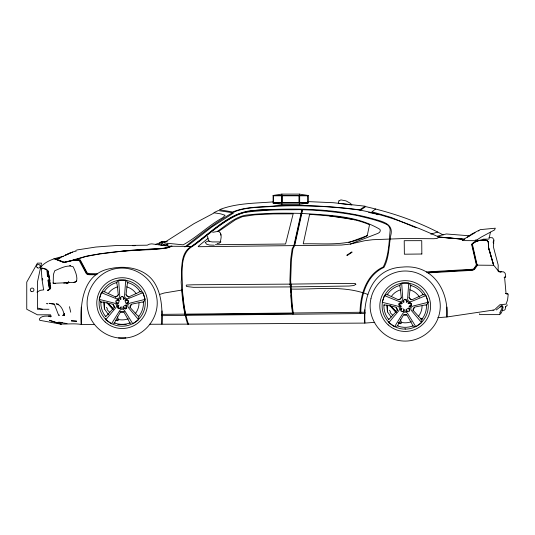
<?xml version="1.0" encoding="UTF-8"?>
<svg xmlns="http://www.w3.org/2000/svg" width="535" height="535" viewBox="0 0 535 535"><rect width="100%" height="100%" fill="white"/><g stroke="black" fill="none" stroke-linecap="round" stroke-linejoin="round"><path stroke-width="0.8" d="M364.816 309.785L364.816 323.093L187.658 324.136C183.197 310.547 182.04 296.183 181.184 281.998C182.395 270.329 179.258 253.229 191.416 246.421C211.091 233.4 228.719 211.773 254.005 210.422C293.494 207.954 333.867 208.068 372.293 218.588C381.475 221.41 394.322 223.142 390.677 235.848C388.805 246.381 389.152 257.93 383.923 267.433C366.709 275.117 360.851 295.487 360.791 312.908L360.042 312.921C360.108 295.333 366 274.816 383.281 266.932C388.885 255.777 388.985 242.409 390.169 230.09C389.982 227.943 389.079 225.87 387.206 224.673C377.804 220.019 367.264 218.099 357.153 215.505C320.171 208.61 281.985 207.961 244.682 212.355C224.453 218.4 209.359 234.791 192.386 246.434C178.416 254.279 182.809 276.729 182.415 290.024C183.418 301.533 184.749 313.115 188.427 324.13M162.038 310.902L161.924 324.223L188.046 324.13M64.253 315.436L64.287 313.376L64.407 315.496C63.391 310.909 61.385 305.01 56.202 303.826L58.763 304.315M498.098 270.616L498.205 265.106L493.39 246.842L493.845 239.633L492.521 237.787L488.95 237.553M498.774 271.7L501.101 271.907C497.577 271.66 496.019 267.42 493.685 265.313L488.656 247.565L488.502 242.188L487.01 240.309C481.714 239.626 475.368 239.894 471.616 244.274L476.518 265.574L477.166 265.153L472.398 244.248C476.036 240.322 481.788 239.66 486.837 240.382L488.294 242.221L488.508 247.879L493.638 265.313M50.283 288.78L50.076 284.145M121.425 306.876L119.399 308.809L118.235 308.528L118.609 308.013L116.811 303.037L115.901 302.255L115.807 301.058L116.583 300.142L117.78 300.048L120.589 298.008L121.05 296.898L122.161 296.443L123.271 296.898L123.732 298.008L126.541 300.048L127.738 300.142L128.514 301.058L128.42 302.255L127.511 303.037L125.952 307.451M405.724 300.316L409.576 302.977L410.773 303.071L411.555 303.98L411.462 305.177L410.546 305.96L408.994 310.38M105.629 318.345L105.769 319.676L111.481 323.829L119.626 310.748L120.776 309.451L122.161 309.156L123.545 309.451L124.695 310.748L132.84 323.829L138.552 319.676L138.826 317.014M388.671 321.267L388.811 322.605L394.522 326.751L402.668 313.671L403.818 312.38L405.202 312.079L406.587 312.38L407.737 313.671L415.882 326.751L421.593 322.605L421.934 319.268L420.477 318.392L413.287 310.567L413.241 308.662L414.398 307.143L424.817 305.037L426.509 305.184M49.467 278.909L49.942 284.192M101.148 301.486L100.854 303.124A21.306 21.306 0 0 0 104.927 315.643L106.124 316.8M384.183 304.408L383.896 306.047A21.306 21.306 0 0 0 387.969 318.566L389.159 319.723M502.251 307.117L502.526 305.565M505.682 306.341L505.14 309.444L504.11 310.333L501.71 310.3M64.26 315.215L64.534 313.737L63.224 315.663L64.534 314.687L62.381 315.456M42.619 279.731L42.539 279.096L42.619 279.731C42.412 277.317 42.887 281.136 42.653 279.584L42.539 279.096M76.177 250.694L75.99 251.289M294.283 245.605L302.295 209.439C280.507 210.81 257.061 206.737 236.289 215.003C220.199 223.49 206.263 235.4 191.904 246.441L169.093 246.227L151.766 243.86L149.512 244.141L147.212 245.19L115.132 245.612L95.798 247.043L76.706 250.005M490.441 232.136L488.983 239.098L483.098 239.185M367.224 235.674L369.538 224.72C350.672 216.655 329.754 216.08 309.618 214.294L303.231 243.826C324.705 243.258 347.643 246.635 367.224 235.674L348.813 242.515M207.587 236.196L207.894 238.697L209.098 241.399L212.321 241.927L220.213 241.92C221.136 238.73 222.446 232.959 218.467 231.327L212.709 232.304M410.813 304.776L410.546 305.96L409.349 305.866M397.799 326.049L398.18 324.391L403.403 315.135L405.202 314.5L407.001 315.135L412.224 324.391L412.605 326.049M290.599 285.081L290.164 286.921L193.416 287.322L186.628 286.513L186.2 285.77L186.414 285.035L193.409 284.774L290.003 284.118L290.599 285.081L290.003 284.118M120.703 307.016L120.422 308.18L125.103 308.066M399.585 304.776L400.929 309.263L400.648 310.427L401.27 311.45L402.44 311.731L403.464 311.102L403.744 309.939M159.015 244.749L159.45 243.01L160.065 242.669M437.777 317.663L446.899 316.987C448.751 289.749 432.226 264.096 402.447 267.085C372.059 268.403 363.051 297.373 364.816 323.093L374.761 322.351M76.659 280.848C77.615 276.113 75.101 271.004 73.215 266.818C67.169 264.377 60.341 268.516 54.791 270.703L53.406 274.475L53.192 283.323L73.656 282.4L75.542 281.992L76.659 280.848L75.529 281.918L73.656 282.4M504.585 277.163L506.03 293.361L506.752 293.862M117.733 281.096L116.396 282.587L117.058 284.152L118.275 294.711L117.192 296.283L115.366 296.825L105.696 292.411L104.412 291.294L101.349 292.652L99.169 299.366L114.122 303.064L115.714 303.76L116.423 304.983L116.57 306.394L115.694 307.892L105.769 319.676M123.271 299.118L123.732 298.008M401.049 305.866L399.852 305.96L398.943 305.177L398.849 303.98L399.458 304.181L403.631 300.938L404.092 299.827L405.202 299.366L406.312 299.827L406.767 300.938L406.312 302.041M410.967 285.516L410.305 287.081L409.088 297.641L410.171 299.205L411.997 299.754L421.667 295.333L422.944 294.217L425.399 295.3M118.482 319.355L117.419 320.839L115.961 320.204L117.907 320.559L118.456 319.315L117.299 317.255M400.34 320.184L401.491 322.237L400.983 323.541L400.461 323.762L398.267 322.812M401.491 322.237L400.421 323.708L398.254 322.792M104.198 292.097L104.927 290.599A21.306 21.306 0 0 1 115.58 282.861L117.225 282.634M387.24 295.019L387.969 293.528A21.306 21.306 0 0 1 398.615 285.784L400.26 285.556M129.764 307.444L131.356 304.689M412.806 310.374L414.398 307.612M144.818 299.941L143.467 302.262L141.775 302.114L131.356 304.221L130.199 305.732L130.246 307.638L137.441 315.469L138.893 316.346M426.85 304.609L428.194 302.288L426.014 295.574L411.736 301.365L410.044 301.74L408.747 301.165L407.804 300.115L407.63 298.39L408.733 283.022L401.671 283.022L402.768 298.39L402.601 300.115L401.658 301.165L400.361 301.74L398.669 301.365L384.391 295.574L382.211 302.288L397.164 305.993L398.756 306.689L399.464 307.913L399.605 309.317L398.729 310.815L388.811 322.605M122.896 306.876L124.922 308.809L126.086 308.528L126.715 307.505L126.434 306.334L125.411 305.712M476.805 265.146L493.685 265.313L488.508 247.598L488.341 242.261L486.837 240.382C481.694 239.787 475.642 240.228 472.004 244.388L476.805 265.146L474.184 269.065L472.813 269.767L427.331 272.422M117.392 306.943L118.817 304.983M400.909 309.21L401.859 307.906M403.042 311.758L404.467 309.805L403.163 308.855M209.098 241.399L209.419 241.011M398.849 303.98L399.625 303.071L400.822 302.977L401.738 303.753L399.458 304.181M401.223 283.517L399.438 285.516L400.1 287.081L401.317 297.641L400.233 299.205L398.408 299.754L388.738 295.333L387.454 294.217L385.006 295.3M138.197 316.8L139.394 315.643A21.306 21.306 0 0 0 143.46 303.124L143.173 301.486M421.239 319.723L422.436 318.566A21.306 21.306 0 0 0 426.502 306.047L426.214 304.408M474.665 240.683L462.2 240.596L462.681 240.141M496.279 309.959L501.756 305.726L500.305 306.254M125.625 300.83L126.541 300.048M478.417 230.993L480.089 229.655L495.316 228.198L494.554 229.936L481.48 236.951L476.438 240.188M408.666 303.753L409.576 302.977L410.947 304.181L411.555 303.98M220.908 241.894L219.417 243.151L217.123 243.572M115.333 297.386L118.382 294.825M398.983 299.801L401.424 297.748M184.896 246.949C200.164 234.704 215.558 222.379 232.638 212.729L218.233 210.563L213.96 212.629M149.452 324.263L161.924 324.223C162.286 310.099 162.145 295.073 154.408 282.681C145.353 268.617 126.748 265.206 111.333 268.423C83.58 272.609 80.009 301.399 81.273 324.457L94.575 324.417M161.724 242.95L163.008 241.94L161.456 241.486L160.895 241.807L162.172 242.388L160.828 243.438L161.985 245.545M505.294 306.916L507.127 305.538L507.127 304.789M208.215 238.169L198.197 246.367L198.652 246.709L341.33 245.057L350.264 244.094L364.723 240.717L372.694 239.72L404.701 238.49L433.698 238.73L436.807 238.496L439.188 237.179L462.227 239.165M123.552 306.408L125.504 304.983L126.454 306.287M125.444 309.016L126.748 308.066M407.891 308.381L405.938 309.805L407.356 311.758M217.498 231.26C226.479 225.248 234.838 216.969 245.926 215.15C264.343 212.903 282.955 213.024 301.472 213.398C327.935 215.23 356.524 215.317 379.944 229.368L380.332 230.819L379.623 232.284L378.011 233.334L350.264 244.094M218.541 231.448L235.44 219.765L242.449 216.642L254.841 214.809L273.171 213.913L293.16 213.839L285.57 244.02L215.364 244.729M462.922 239.968L471.669 234.116L478.818 230.391M360.042 210.522L365.639 206.624C392.523 212.709 418.905 221.751 443.147 234.952M467.322 237.299L475.053 232.665M346.78 255.235L351.796 251.891L352.137 252.206L347.101 255.556M164.385 242.502L194.038 223.623L214.341 212.856L220.748 213.86L225.068 215.271L223.102 217.471C208.897 225.228 197.201 237.045 183.177 244.836L164.479 242.99M118.91 305.712L117.887 306.334L117.606 307.505L118.235 308.528M401.952 308.635L400.929 309.263L401.41 310.38M43.556 289.274L42.011 279.524L41.162 267.928M105.428 316.346L106.88 315.469L114.075 307.638L114.122 305.732L112.965 304.221L102.546 302.114L100.854 302.262L99.844 300.523M388.47 319.268L389.921 318.392L397.117 310.567L397.157 308.662L396 307.143L385.581 305.037L383.889 305.184M375.704 208.964L371.939 211.746L391.486 217.544L416.069 227.749M163.509 242.515L164.927 241.706L167.308 241.506M36.942 292.137L40.285 290.331L43.783 289.85M130.212 322.605L128.741 323.381A21.306 21.306 0 0 1 115.58 323.381L114.109 322.605M413.254 325.527L411.783 326.31A21.306 21.306 0 0 1 398.615 326.31L397.151 325.527M75.816 250.902L69.945 253.088L57.533 258.88L60.689 257.709M493.959 240.824C493.063 240.931 492.849 243.358 493.825 243.164M65.417 255.182L72.633 252.032M65.424 255.168L70.025 253.055M205.821 242.081L208.476 240.864M63.571 256.318C55.553 258.137 46.625 260.418 41.014 266.798L41.148 267.36M124.428 311.571L122.181 312.386L119.934 311.571M406.72 314.767L405.222 315.316L403.724 314.767M50.043 288.853L49.715 288.967L50.15 285.777M437.797 231.983L430.869 234.176M155.712 244.261L164.573 241.318M127.263 299.767L124.963 300.516L125.712 302.817M128.514 301.058L127.905 301.258L126.996 300.449M125.959 303.586L128.26 302.837M408.004 303.439L410.305 302.696M409.001 306.508L411.301 305.759M159.597 294.471L164.252 292.999L182.04 290.024L184.027 307.424M57.258 259.91L64.3 262.458L73.335 260.344L85.74 256.532L101.155 253.637M504.217 277.404L505.675 276.963L505.214 273.318L503.723 271.914L498.085 271.399M504.211 277.404L505.675 276.963M85.854 256.365L72.921 260.017L73.315 259.977M81.246 307.143L81.273 324.457C73.97 323.147 66.788 324.451 59.586 323.902L39.717 320.298L39.336 319.014C41.824 314.934 47.508 316.446 51.44 316.098M48.665 290.003L47.321 290.311L48.859 289.83L48.444 290.084L50.029 288.78L48.605 289.95L49.909 288.786L50.203 285.79M113.447 323.407L114.757 323.12L115.139 321.468L120.362 312.206L122.161 311.577L123.96 312.206L129.182 321.468L129.564 323.12L130.874 323.407M395.178 326.611L396.488 326.33M125.819 337.959C145.834 336.227 160.955 315.423 156.427 295.848C152.963 278.782 135.803 266.31 118.502 268.282C98.487 270.021 83.366 290.826 87.894 310.4C91.358 327.46 108.518 339.932 125.819 337.959L118.496 337.959M437.483 236.149L446.337 233.969L469.616 235.808M85.64 256.365C111.273 251.129 137.475 249.959 163.523 248.253C166.626 248.507 168.966 246.026 171.996 246.12L167.308 247.979L163.877 248.36L121.458 251.283L101.068 253.784M160.614 244.983L162.172 244.709M171.595 246.327C155.725 251.657 137.916 248.528 121.452 251.41M428.194 302.288L413.241 305.993L411.649 306.689L410.933 307.913L410.793 309.317L411.669 310.815L421.593 322.605M505.562 293.521L508.25 294.076L507.595 299.827L506.117 304.121L499.904 304.736L494.407 309.925L446.899 316.987L446.899 307.063M273.097 195.462L281.858 194.111L299.379 194.111L308.14 195.462L308.14 203.026L299.379 204.37L281.858 204.37L273.097 203.026L273.097 195.462L308.14 195.462M478.089 240.476L478.424 240.389L475.2 240.115M46.826 303.693L47.475 303.786L46.772 303.546M73.335 260.344L79.956 260.271L86.81 273.432L87.747 274.188L96.574 274.328M118.008 302.944L116.811 303.037L116.55 301.847M420.37 318.96L422.857 318.773M273.332 201.855C255.315 203.374 236.523 202.966 219.444 209.7L232.685 211.994C246.274 206.356 261.421 207.299 275.779 205.881C303.806 204.811 331.867 206.189 359.667 209.867L365.131 206.196L333.298 202.712L307.551 201.588M50.745 287.435L49.247 287.435L47.889 280.24L50.283 280.146M63.685 283.082L68.507 282.834M48.471 316.091L50.932 316.058M185.097 314.68L185.859 314.667M185.558 315.322L162.011 315.67L161.991 314.373L364.937 312.226L364.903 313.53L356.812 313.61L185.558 315.322L185.404 314.025M55.573 283.363L53.319 283.376L53.052 282.848M117.854 324.35L126.166 324.33M273.097 203.026L308.14 203.026M132.519 245.692L135.081 245.692M404.393 299.353L406.005 299.353M500.038 306.822L502.907 306.822M48.973 309.263L37.437 309.263L37.437 282.099L41.523 263.126L37.437 263.126L26.75 282.099L26.75 309.263L37.437 314.807L50.618 314.807M403.464 311.102L406.934 311.102L407.958 311.731L409.128 311.45L409.757 310.427L409.476 309.263L408.452 308.635M499.79 314.62L479.581 314.62L479.581 313.851M49.126 276.481L47.428 276.374L47 269.834M492.962 310.16L493.37 310.166M191.416 246.421L192.386 246.434M214.354 245.204L209.633 245.05L206.731 244.294L205.152 242.382M191.904 246.441L186.581 246.588L211.806 227.061L233.16 213.244L233.935 212.649L233.849 212.014C247.043 206.53 261.762 207.587 275.699 206.129C303.639 205.045 331.626 206.296 359.353 209.994C387.139 215.137 413.515 225.623 439.188 237.179L437.724 236.951M163.67 244.609L167.769 245.057L167.281 244.321L167.602 244.107L167.983 244.936L166.171 244.502M62.481 322.458L58.603 322.224L67.062 323.588M164.92 245.692L162.265 243.405M126.313 302.944L127.511 303.037M464.714 239.232L439.021 237.038L464.688 239.372M475.361 240.268L478.644 240.549M498.64 271.673L501.101 271.907M118.609 308.013L119.82 308.127M54.316 304.047L49.013 303.332L54.376 304.254L58.522 315.001M410.138 285.556L411.783 285.784A21.306 21.306 0 0 1 422.436 293.528L423.165 295.019M127.096 282.634L128.741 282.861A21.306 21.306 0 0 1 139.394 290.599L140.123 292.097M329.42 215.873L354.865 219.758M413.261 326.189L415.227 326.611M368.668 212.395L374.948 213.759M505.515 293.441L507.702 293.962M38.159 308.167L42.66 309.337M42.693 268.182L46.251 269.152M375.704 214L377.971 214.736M42.392 268.095L46.378 269.66M400.1 302.696L402.4 303.439M399.103 305.759L401.404 306.508M117.058 299.767L119.358 300.516L118.362 303.586L116.062 302.837M367.866 294.464C343.336 284.921 316.379 289.723 290.786 289.067L290.953 292.21M56.335 259.515L54.543 258.659M141.742 292.11L139.909 291.294L138.625 292.411L128.955 296.825L127.129 296.283L126.046 294.711L127.263 284.152L127.925 282.587L126.14 280.594M54.991 258.372L63.043 261.896L64.809 262.157L73.837 260.037L80.19 259.823L87.232 273.01L89.666 273.78L97.537 273.806L96.153 274.743L88.817 274.722L86.449 273.873L78.973 260.124L72.693 260.358L63.632 262.464L53.941 258.626M101.349 292.652L115.627 298.443L117.319 298.818L118.616 298.242L119.559 297.186L119.733 295.46L118.63 280.093L125.692 280.093L124.588 295.46L124.762 297.186L125.705 298.242L127.002 298.818L128.694 298.443L142.972 292.652L145.152 299.366L130.199 303.064L128.607 303.76L127.898 304.983L127.751 306.394L128.627 307.892L138.552 319.676M409.021 297.748L411.462 299.801M125.979 294.825L129.029 297.386M117.78 300.048L118.696 300.83M390.844 306.16L395.184 310.634L395.84 311.959M107.809 303.238L112.149 307.712L112.805 309.029M390.791 306.027L395.184 310.634L396.121 312.647L389.841 305.552M107.749 303.104L112.149 307.712L113.079 309.725L106.799 302.629M409.181 283.517L410.519 285.015M404.975 328.477L405.45 329.032M408.546 307.906L409.496 309.21M125.712 308.013L126.086 308.528M392.837 315.356L390.182 312.647L390.396 311.684L389.5 310.246M391.138 317.048L387.434 311.831L387.026 304.87M109.795 312.433L107.14 309.718L107.354 308.762L106.465 307.317M108.565 314.774L104.399 308.909L103.991 301.941M69.47 306.695L70.714 312.199M396.04 307.612L397.639 310.374M113.005 304.689L114.597 307.444M49.588 280.113L48.718 274.248M403.631 300.938L404.092 302.041M120.589 298.008L121.05 299.118M400.608 319.85L400.849 320.445M117.573 316.927L117.814 317.522M47.976 271.439L48.444 272.763M47.976 270.81L49.982 284.145M48.096 270.998L49.494 279.497M406.654 309.939L406.934 311.102M123.618 307.016L123.899 308.18M184.127 307.933L185.471 314.674L293.314 313.597L292.19 304.629L290.665 280.246L291.435 259.549L292.953 248.782L294.691 245.592L302.67 209.459L301.914 209.439L293.882 245.605L292.17 248.788L290.686 259.555L289.916 280.253L291.441 304.636L292.565 313.604M292.163 307.565L292.939 313.597M49.588 280.273L49.976 283.369M47.107 270.121L47.882 276.495M48.277 279.678L49.253 287.643M292.063 306.816L291.635 302.315M68.634 281.263L68.761 282.848M291.508 300.77L291.12 295.347M220.687 233.828L220.794 235.179M292.892 312.948L292.986 314.246M387.046 305.592L387.46 311.872M103.95 301.887L104.425 308.942M406.814 300.155L406.814 302.576M403.591 300.155L403.591 302.576M299.379 194.111L299.379 204.37M281.858 194.111L281.858 204.37M123.772 297.233L123.772 299.653M122.161 296.443L122.161 297.079M120.549 298.035L120.549 299.653M139.013 303.071A16.832 16.832 0 0 1 135.074 313.891M128.333 318.74A16.832 16.832 0 0 1 117.633 319.281M108.277 293.575A16.832 16.832 0 0 1 117.633 286.86M126.728 286.86A16.832 16.832 0 0 1 136.084 293.575M422.055 305.993A16.832 16.832 0 0 1 418.631 316.165M411.375 321.662A16.832 16.832 0 0 1 400.668 322.204M391.319 296.504A16.832 16.832 0 0 1 400.668 289.783M409.77 289.783A16.832 16.832 0 0 1 419.58 297.213M70.439 265.36L69.931 265.567L70.439 265.36M66.721 283.67L67.256 283.436L66.721 283.67M370.936 298.757C366.401 318.332 381.515 339.143 401.531 340.882C418.831 342.861 435.992 330.396 439.462 313.336C443.996 293.762 428.883 272.95 408.867 271.212C391.573 269.232 374.406 281.698 370.936 298.757M59.271 315.162L58.877 315.235L59.271 315.162M500.071 312.306L499.864 314.286L500.867 313.584L502.332 310.721L503.101 307.117L502.084 307.839L500.071 312.306M338.916 200.913L338.307 203.353L351.883 204.958L350.405 203.327L346.025 200.892L340.915 199.889L338.916 200.913M476.698 264.484L473.93 268.63L472.706 269.259L426.509 271.947L428.1 272.863L472.606 270.322L474.545 269.359L477.441 265.213L476.698 264.484M44.191 288.566L44.191 288.566M50.464 316.827L50.745 316.238L50.464 316.827M355.815 284.299L353.842 285.529L348.987 286.038L291.134 286.9L290.966 284.105L345.282 283.389L355.36 283.543L355.815 284.299M421.847 254.011L404.366 254.205L404.226 240.69L421.734 240.656L421.847 254.011M281.557 195.797L273.405 195.797L273.405 202.685L281.557 202.685L281.557 195.797M299.011 195.797L282.226 195.797L282.226 202.685L299.011 202.685L299.011 195.797M307.832 195.797L299.68 195.797L299.68 202.685L307.832 202.685L307.832 195.797M76.645 321.187L71.342 320.86L76.645 321.187M61.211 324.123L49.394 320.325L61.211 324.123M41.89 268.884L41.65 268.523L41.89 268.884M37.296 267.734A1.819 1.819 0 0 0 40.185 266.47A1.819 1.819 0 0 0 37.644 264.598A1.819 1.819 0 0 0 37.296 267.734M31.217 291.441A1.819 1.819 0 0 0 33.952 289.863A1.819 1.819 0 0 0 31.217 288.285A1.819 1.819 0 0 0 31.217 291.441M105.174 321.99A25.392 25.392 0 0 0 147.005 308.401A25.392 25.392 0 0 0 114.316 278.976A25.392 25.392 0 0 0 105.174 321.99M106.712 320.278A23.085 23.085 0 0 0 144.738 307.919A23.085 23.085 0 0 0 115.025 281.169A23.085 23.085 0 0 0 106.712 320.278M388.216 324.919A25.392 25.392 0 0 0 430.04 311.323A25.392 25.392 0 0 0 397.358 281.898A25.392 25.392 0 0 0 388.216 324.919M389.754 323.2A23.085 23.085 0 0 0 427.779 310.848A23.085 23.085 0 0 0 398.067 284.092A23.085 23.085 0 0 0 389.754 323.2"/></g></svg>
